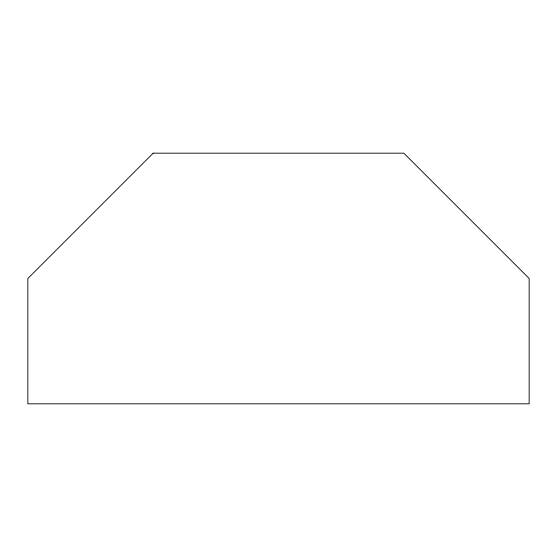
<?xml version="1.0" encoding="UTF-8"?>
<svg xmlns="http://www.w3.org/2000/svg" width="557" height="557" viewBox="0 0 557 557"><rect width="100%" height="100%" fill="white"/><g stroke="black" fill="none" stroke-linecap="round" stroke-linejoin="round"><path stroke-width="0.84" d="M153.175 153.175L27.85 278.5L27.85 403.825L529.15 403.825L529.15 278.5L403.825 153.175L153.175 153.175"/></g></svg>
